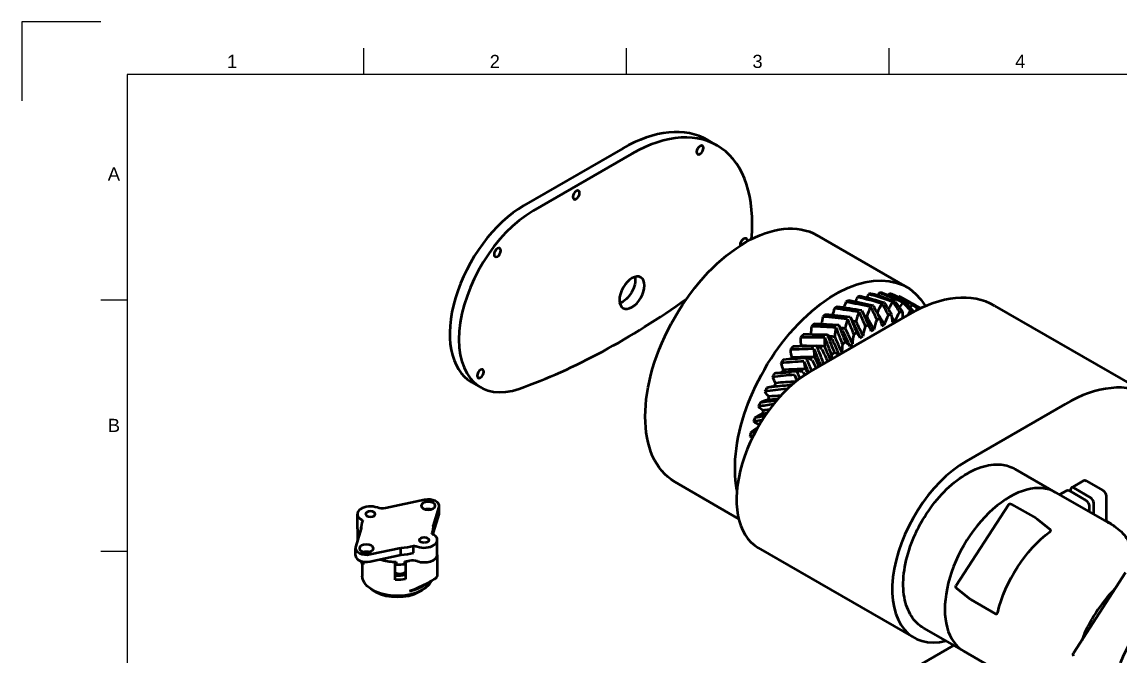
# Model space of a CAD drawing. Header units: millimetres. Extents: x 0 to 420, y 0 to 297.
# Drawn here: x 0 to 209, y 176.4 to 297 of the extents above; entities that cross this region are included whole.
import ezdxf
from ezdxf.enums import TextEntityAlignment as Align

# ---------------------------------------------------------------- set-up
doc = ezdxf.new("R2010")
doc.units = ezdxf.units.MM
doc.header["$LTSCALE"] = 0.75
doc.layers.add('BORDER', color=7, linetype='Continuous', lineweight=25)
doc.layers.add('Visible', color=7, linetype='Continuous', lineweight=50)
doc.styles.add('FusionTitle', font='Arial.ttf')

# ---------------------------------------------------------------- blocks, each defined once
blk = doc.blocks.new('ISO_A3_SHEET')
at = {"layer": 'BORDER'}
for p, q in [((65, 292), (65, 287)), ((115, 292), (115, 287)), ((165, 292), (165, 287)), ((410, 287), (20, 287)), ((20, 287), (20, 10)), ((15, 244.16666), (20, 244.16666)), ((15, 196.33333), (20, 196.33333))]:
    blk.add_line(p, q, dxfattribs=at)
at = {"layer": 'Defpoints'}
for p, q in [((15, 297), (0, 297)), ((0, 297), (0, 282))]:
    blk.add_line(p, q, dxfattribs=at)
at = {"layer": 'BORDER', "style": 'FusionTitle'}
for s, p in [('1', (40, 289.5)), ('2', (90, 289.5)), ('3', (140, 289.5)), ('4', (190, 289.5)), ('A', (17.5, 268.08333)), ('B', (17.5, 220.25))]:
    blk.add_text(s, height=2.5, dxfattribs=at).set_placement(p, align=Align.MIDDLE)

msp = doc.modelspace()

# ---------------------------------------------------------------- linework, layer by layer
at = {"layer": 'Visible', "extrusion": (1e-16, 0.816497, 0.57735)}
for p, q in [((130.51, 274.54), (132.28, 273.51)), ((114.33, 272.93), (95.53, 262.07)), ((116.1, 271.91), (97.29, 261.05)), ((151.31, 256.43), (168.4, 246.57)), ((169.54, 243.37), (170.46, 242.85)), ((185.1, 243.02), (214.68, 225.94)), ((150.11, 230.56), (168.92, 241.42)), ((85.55, 228.49), (87.31, 227.47)), ((198.55, 224.31), (179.74, 213.45)), ((189.06, 211.93), (196.72, 207.51)), ((124.23, 209.52), (136.4, 202.5)), ((199.75, 208.4), (202.11, 209.76)), ((202.53, 209.72), (205.77, 207.85)), ((196.72, 207.51), (207.92, 201.05)), ((197.47, 207.08), (198.87, 207.89)), ((199.29, 207.85), (202.53, 205.98)), ((199.58, 208.02), (199.58, 207.68)), ((200.17, 208.36), (203.41, 206.49)), ((76.62, 206.09), (69.16, 204.52)), ((79.41, 203.6), (79.41, 204.96)), ((177.82, 189.8), (187.75, 205.16)), ((188.3, 205.29), (193.02, 202.57)), ((203.12, 204.96), (203.12, 203.82)), ((204, 203.31), (204, 205.47)), ((206.36, 206.83), (206.36, 201.95)), ((63.83, 200.59), (63.83, 203.38)), ((78.3, 201.19), (79.38, 204.75)), ((78.31, 199.89), (79.38, 203.39)), ((64.56, 200.56), (64.56, 200.91)), ((78.31, 199.55), (78.31, 200.91)), ((193.07, 202.53), (195.72, 200.42)), ((207.33, 201.53), (206.36, 202.09)), ((64.58, 200.62), (63.49, 197.06)), ((63.83, 200.59), (63.83, 198.16)), ((63.46, 195.49), (63.46, 196.85)), ((66.26, 195.72), (72.14, 196.96)), ((72.14, 195.6), (72.14, 196.96)), ((74.5, 195.99), (74.5, 197.35)), ((79.05, 195.64), (79.05, 198.43)), ((140.13, 196.98), (169.76, 179.87)), ((64.77, 194.37), (64.77, 191.65)), ((64.96, 196.18), (64.96, 196.16)), ((66.26, 194.36), (72.14, 195.6)), ((73, 194.37), (73, 190.97)), ((79.05, 195.64), (79.05, 191.55)), ((64.96, 194.34), (64.96, 193.81)), ((71.03, 190.87), (71.03, 194.27)), ((71.24, 194.27), (71.24, 193.73)), ((72.79, 194.35), (72.79, 193.8)), ((200.12, 176.92), (210.05, 192.28)), ((76.15, 189.61), (77.85, 190.59)), ((67.31, 188.59), (66.72, 188.93)), ((75.56, 188.59), (76.15, 188.93)), ((180.55, 187.14), (177.91, 189.25)), ((180.59, 187.11), (185.3, 184.39)), ((171.6, 181.7), (179.26, 177.27)), ((177.3, 178.4), (150.56, 162.96)), ((179.26, 177.27), (190.46, 170.81))]:
    msp.add_line(p, q, dxfattribs=at)
at = {"layer": 'Visible'}
for centre, radius, start, end in [((174.48, 237.02), 17.25, 153.7671, 157.068), ((176.74, 236.08), 18.08, 149.63, 152.2049), ((178.22, 235.1), 18.25, 145.4736, 147.416), ((178.95, 234.18), 17.76, 141.2132, 142.5511), ((179.03, 233.39), 16.66, 136.7557, 137.4534), ((167.92, 238.23), 13.97, 162.309, 167.6876), ((171.49, 237.79), 15.83, 157.966, 162.1661), ((174.53, 236.51), 14.46, 154.2645, 162.1202), ((176.79, 235.89), 15.14, 150.1349, 157.7519), ((179.35, 234.59), 16.4, 146.1721, 151.754), ((180.93, 233.32), 16.81, 142.0322, 146.0058), ((181.59, 232.21), 16.37, 137.6665, 140.2151), ((163.92, 238.24), 11.81, 166.8745, 173.8892), ((168.57, 236.95), 12, 162.8794, 171.7771), ((171.76, 236.89), 13.38, 158.482, 166.7559), ((177.98, 234.7), 14.63, 153.4168, 161.2098), ((180.12, 234.05), 15.22, 149.2945, 156.8832), ((183.54, 232.08), 17.56, 145.4366, 148.7261), ((159.71, 237.7), 9.54, 171.7314, 181.1456), ((165.11, 236.61), 10.44, 167.5605, 177.3253), ((153.03, 236.73), 3.52, 26.4769, 46.6463), ((172.19, 235.27), 12.3, 161.9619, 170.7138), ((175.31, 235.14), 13.62, 157.6092, 165.782), ((155.78, 236.58), 7.59, 177.0844, 189.1706), ((161.54, 235.83), 8.83, 172.6477, 183.5705), ((151.71, 234.78), 3.11, 37.3078, 59.2297), ((168.78, 235.02), 10.76, 166.5758, 176.1415), ((156.23, 235.39), 3.64, 24.4428, 44.1666), ((152.41, 234.99), 6.16, 183.2988, 197.1812), ((158.02, 234.59), 7.28, 178.2903, 190.7126), ((150.31, 232.52), 2.98, 49.3861, 71.9425), ((153.47, 231.17), 3.15, 51.4196, 68.974), ((165.28, 234.32), 9.22, 171.5972, 182.0271), ((154.94, 233.5), 3.17, 34.9821, 56.6207), ((149.34, 233.01), 4.97, 190.4273, 206.462), ((154.7, 232.91), 5.9, 184.6726, 198.9678), ((148.95, 229.92), 3.13, 62.1041, 83.9345), ((163.9, 233.2), 9.81, 177.8779, 181.9977), ((144.23, 224.8), 5.41, 95.2792, 100.8703), ((147.76, 226.97), 3.57, 74.6107, 94.6304), ((146.66, 230.74), 4.04, 198.7143, 217.1171), ((147.02, 222.65), 5.35, 95.0662, 102.7996), ((152.28, 231.05), 5.36, 192.66, 204.096), ((143.56, 222.34), 5.34, 96.3639, 109.9633), ((150.66, 229.28), 5.6, 201.9523, 203.6896), ((143.36, 218.96), 6.29, 103.6023, 117.3046), ((143.71, 215.24), 7.72, 111.5061, 123.4466), ((144.8, 211.22), 9.78, 119.6652, 128.7135), ((228.54, 168.97), 28.79, 135.3857, 158.8531)]:
    msp.add_arc(centre, radius, start, end, dxfattribs=at)
at = {"layer": 'Visible', "extrusion": (0, 1e-16, -1)}
msp.add_arc((-154.03, 238.33), 4.41, 145.2724, 155.051, dxfattribs=at)
at = {"layer": 'Visible', "extrusion": (0, -1e-16, -1)}
for centre, radius, start, end in [((-158.23, 238.49), 5.45, 157.3909, 172.4607), ((-141.09, 223.34), 2.99, 285.7122, 308.2216), ((-188.1, 204.93), 0.417, 32.8916, 120)]:
    msp.add_arc(centre, radius, start, end, dxfattribs=at)
at = {"layer": 'Visible', "extrusion": (-1e-16, 0, -1)}
for centre, radius, start, end in [((-158.89, 239.81), 6.74, 166.1447, 179.2076), ((-71.89, 193.59), 1.65, 227.7402, 301.3229), ((-200.47, 176.7), 0.417, 308.6167, 32.8916)]:
    msp.add_arc(centre, radius, start, end, dxfattribs=at)
at = {"layer": 'Visible', "extrusion": (0, 0, -1)}
for centre, radius, start, end in [((-159.12, 240.99), 8.48, 173.8095, 182.328), ((-158.84, 242.13), 10.73, 180.4843, 181.8712), ((-157.34, 237.04), 4.4, 147.2821, 164.6563), ((-144.4, 228.29), 3.41, 310.9826, 331.6185), ((-142.56, 225.78), 3.06, 298.3252, 320.5048), ((-192.81, 202.21), 0.417, 120, 128.6167), ((-178.17, 189.58), 0.417, 308.6167, 32.8916)]:
    msp.add_arc(centre, radius, start, end, dxfattribs=at)
at = {"layer": 'Visible', "extrusion": (1e-16, 0, -1)}
msp.add_arc((-140.02, 221.37), 3.54, 286.1317, 294.8834, dxfattribs=at)
at = {"layer": 'Visible', "extrusion": (1e-16, 1e-16, -1)}
msp.add_arc((-61.26, 192.55), 3.74, 149.3782, 159.689, dxfattribs=at)
at = {"layer": 'Visible', "extrusion": (-1e-16, -1e-16, -1)}
msp.add_arc((-64.31, 214.04), 27.07, 238.6088, 246.2486, dxfattribs=at)
at = {"layer": 'Visible', "extrusion": (0, -2e-16, -1)}
msp.add_arc((-72.24, 195.07), 6.52, 242.8564, 256.6045, dxfattribs=at)
at = {"layer": 'Visible'}
for centre, major_axis, ratio, start_param, end_param in [((114.33, 246.51), (16.18, 28.03), 0.57735, 0, 0.785398), ((116.1, 245.49), (16.18, 28.03), 0.57735, -0.896923, 0.785398), ((95.53, 245.78), (9.98, 17.28), 0.57735, 0.785398, 3.141593), ((97.29, 244.76), (9.98, 17.28), 0.57735, 0.785398, 3.738528), ((155.53, 222.72), (12.44, 21.56), 0.57735, 0.555685, 0.586792), ((155.53, 222.72), (12.44, 21.56), 0.57735, 0.430022, 0.461129), ((155.53, 222.72), (12.44, 21.56), 0.57735, 0.304358, 0.335465), ((155.53, 222.72), (12.44, 21.56), 0.57735, 0.178694, 0.209801), ((155.53, 222.72), (12.44, 21.56), 0.57735, 0.053031, 0.084138), ((168.92, 214.99), (16.18, 28.03), 0.57735, 0, 0.785398), ((114.12, 356.32), (73.48, 127.27), 0.57735, 3.738528, 4.046305), ((155.53, 222.72), (12.44, 21.56), 0.57735, 0.807013, 0.83812), ((155.53, 222.72), (12.44, 21.56), 0.57735, 0.681349, 0.712456), ((155.53, 222.72), (12.44, 21.56), 0.57735, 0.932677, 0.963783), ((155.53, 222.72), (12.44, 21.56), 0.57735, 1.05834, 1.089447), ((155.53, 222.72), (12.44, 21.56), 0.57735, 1.184004, 1.215111), ((155.53, 222.72), (12.44, 21.56), 0.57735, 1.309668, 1.340775), ((155.53, 222.72), (11.51, 19.93), 0.57735, 1.246584, 1.251483), ((155.53, 222.72), (12.44, 21.56), 0.57735, 1.435331, 1.466438), ((155.53, 222.72), (11.51, 19.93), 0.57735, 1.372248, 1.389206), ((150.11, 214.26), (9.98, 17.28), 0.57735, 0.785398, 3.141593), ((155.53, 222.72), (12.44, 21.56), 0.57735, 1.560995, 1.592102), ((155.53, 222.72), (11.51, 19.93), 0.57735, 1.497912, 1.525249), ((155.53, 222.72), (11.51, 19.93), 0.57735, 1.623576, 1.655047), ((198.55, 197.89), (16.18, 28.03), 0.57735, 0.003278, 0.785398), ((155.53, 222.72), (12.44, 21.56), 0.57735, 1.686659, 1.717766), ((155.53, 222.72), (11.51, 19.93), 0.57735, 1.749239, 1.780849), ((155.53, 222.72), (12.44, 21.56), 0.57735, 1.812322, 1.843429), ((155.53, 222.72), (12.44, 21.56), 0.57735, 1.937986, 1.969093), ((155.53, 222.72), (11.51, 19.93), 0.57735, 1.874903, 1.906513), ((155.53, 222.72), (11.51, 19.93), 0.57735, 2.000567, 2.016771), ((155.53, 222.72), (12.44, 21.56), 0.57735, 2.06365, 2.094757), ((155.53, 222.72), (12.44, 21.55), 0.577351, 2.189316, 2.189756), ((179.74, 197.16), (9.98, 17.28), 0.57735, 0.785398, 3.647492), ((187.99, 192.39), (8.73, 15.12), 0.57735, 0, 3.141593), ((187.99, 192.39), (8.73, 15.12), 0.57735, 0, 3.141593), ((200.17, 207.68), (-0.417, 0.722), 0.57735, -0.785398, 0.785398), ((66.33, 203.38), (-2.5, 0), 0.57735, 4.152194, 7.017913), ((77.33, 204.96), (2.08, 0), 0.57735, -0.174533, 1.919862), ((203.41, 205.81), (-0.417, 0.722), 0.57735, 3.926991, 5.497787), ((71.44, 200.91), (-6.67, 0), 0.57735, -1.22173, -1.216255), ((77.33, 203.6), (-2.08, 0), 0.57735, 2.96706, 3.141593), ((71.44, 200.91), (-6.88, 0), 0.57735, -0.286659, 0.072276), ((71.44, 200.91), (6.87, 0), 0.57735, -0.286659, 0.072276), ((66.33, 200.59), (-2.5, 0), 0.57735, 0, 0.63078), ((66.33, 200.59), (-2.5, 0), 0.57735, 0, 0.63078), ((76.55, 198.43), (-2.5, 0), 0.57735, 1.010602, 3.87632), ((71.44, 199.55), (6.88, 0), 0.57735, -0.02119, 0), ((65.55, 196.85), (2.08, 0), 0.57735, 2.96706, 5.061455), ((71.44, 200.91), (-6.87, 0), 0.57735, 1.673053, 2.031988), ((65.55, 195.49), (2.08, 0), 0.57735, 3.141593, 5.061455), ((71.44, 198.12), (6.67, 0), 0.57735, 3.644793, 3.695192), ((71.44, 198.12), (6.67, 0), 0.57735, 3.644793, 3.695192), ((71.44, 198.12), (6.67, 0), 0.57735, 4.199766, 4.650991), ((71.44, 198.12), (6.67, 0), 0.57735, 4.199766, 4.682264), ((71.44, 199.55), (-6.87, 0), 0.57735, 1.673053, 2.031988), ((71.44, 198.12), (6.67, 0), 0.57735, -1.366139, -1.216255), ((71.44, 198.12), (6.67, 0), 0.57735, -1.334865, -1.216255), ((74.33, 193.6), (-1.67, 0), 0.57735, 4.152194, 5.06693), ((74.33, 193.6), (-1.67, 0), 0.57735, 4.152194, 5.06693), ((76.55, 195.64), (-2.5, 0), 0.57735, 1.010602, 3.141593), ((76.55, 195.64), (-2.5, 0), 0.57735, 1.010602, 3.141593), ((71.44, 194.71), (-5.21, 0), 0.57735, 1.492175, 1.874648), ((71.44, 190.97), (-5.83, 0), 0.57735, 0.785398, 2.356194), ((71.44, 192.33), (-6.67, 0), 0.57735, 1.925337, 2.356194), ((219.73, 174.07), (8.73, 15.12), 0.57735, 0.930745, 2.036315)]:
    msp.add_ellipse(centre, major_axis=major_axis, ratio=ratio, start_param=start_param, end_param=end_param, dxfattribs=at)
at = {"layer": 'Visible', "extrusion": (0, 0, -1)}
for centre, major_axis, start_param, end_param in [((129.06, 272.65), (0.458, 0.794), 1.570796326792541, 7.853981633972128), ((68.55, 205.42), (-1.67, 0), 4.357848, 5.272584), ((63.24, 201.77), (-1.67, 0), 2.406865, 2.867002), ((79.64, 200.04), (1.67, 0), 2.406865, 2.867002), ((71.44, 194.71), (6.67, 0), 2.905662, 3.05158), ((71.89, 194.61), (1.67, 0), 1.971108, 2.11141), ((71.89, 194.61), (1.67, 0), 0.842272, 0.995952), ((71.44, 194.71), (6.67, 0), 1.334865, 1.632194)]:
    msp.add_ellipse(centre, major_axis=major_axis, ratio=0.57735, start_param=start_param, end_param=end_param, dxfattribs=at)
at = {"layer": 'Visible', "extrusion": (-1e-16, 0, -1)}
for centre, major_axis, start_param, end_param in [((105.49, 264.09), (0.458, 0.794), 1.570796326796476, 7.853981633976061), ((154.86, 223.11), (13.54, 23.45), 3.728583, 6.601896), ((161.43, 219.32), (12.44, 21.56), -0.963783, -0.932677), ((161.43, 219.32), (11.51, 19.93), -1.026867, -0.995257), ((205.77, 207.17), (-0.417, 0.722), 0.785398, 2.356194), ((203.56, 194.99), (3.77, 6.53), -0.179491, 0.179543), ((76.55, 191.9), (2.5, 0), 0.667855, 0.728409)]:
    msp.add_ellipse(centre, major_axis=major_axis, ratio=0.57735, start_param=start_param, end_param=end_param, dxfattribs=at)
at = {"layer": 'Visible', "extrusion": (-2e-16, 0, -1)}
msp.add_ellipse((137.77, 232.98), major_axis=(13.54, 23.45), ratio=0.57735, start_param=3.141593, end_param=6.283185, dxfattribs=at)
at = {"layer": 'Visible', "extrusion": (-1e-16, -1e-16, -1)}
for centre, major_axis, start_param, end_param in [((137.38, 255.05), (0.458, 0.794), 3.635653, 7.319782), ((199.29, 207.17), (-0.417, 0.722), 0, 0.785398), ((202.53, 205.3), (-0.417, 0.722), 0.785398, 2.356194), ((66.33, 203.38), (0.917, 0), 1.570796326795318, 7.853981633974904), ((76.55, 198.43), (-0.917, 0), 4.712389, 10.995574), ((71.44, 197.57), (6.67, 0), 1.366139, 1.600921)]:
    msp.add_ellipse(centre, major_axis=major_axis, ratio=0.57735, start_param=start_param, end_param=end_param, dxfattribs=at)
at = {"layer": 'Visible', "extrusion": (-1e-16, 1e-16, -1)}
for centre, start_param, end_param in [((90.5, 253.15), 1.570796326796707, 7.853981633976292), ((87.27, 230.08), 1.57079632679667, 7.853981633976257)]:
    msp.add_ellipse(centre, major_axis=(0.458, 0.794), ratio=0.57735, start_param=start_param, end_param=end_param, dxfattribs=at)
at = {"layer": 'Visible', "extrusion": (1e-16, -1e-16, -1)}
for centre, major_axis, start_param, end_param in [((116.1, 245.49), (1.69, 2.92), 1.570796326794879, 7.853981633974465), ((114.33, 246.51), (1.69, 2.92), 0.551286, 2.590307), ((161.43, 219.32), (12.44, 21.56), -0.712456, -0.681349), ((161.43, 219.32), (12.44, 21.56), -0.461129, -0.430022), ((161.43, 219.32), (12.44, 21.56), -0.83812, -0.807013)]:
    msp.add_ellipse(centre, major_axis=major_axis, ratio=0.57735, start_param=start_param, end_param=end_param, dxfattribs=at)
at = {"layer": 'Visible', "extrusion": (0, -1e-16, -1)}
for centre, major_axis, start_param, end_param in [((161.43, 219.32), (12.44, 21.56), -0.586792, -0.555685), ((161.43, 219.32), (12.44, 21.56), -0.335465, -0.304358), ((161.43, 219.32), (11.51, 19.93), -0.649876, -0.618266), ((161.43, 219.32), (11.51, 19.93), -0.524212, -0.492602), ((161.43, 219.32), (12.44, 21.56), -1.215111, -1.184004), ((161.43, 219.32), (12.44, 21.56), -1.089447, -1.05834), ((202.53, 209.04), (-0.417, 0.722), 0, 0.785398), ((71.44, 191.65), (-6.67, 0), 3.421372, 6.283185)]:
    msp.add_ellipse(centre, major_axis=major_axis, ratio=0.57735, start_param=start_param, end_param=end_param, dxfattribs=at)
at = {"layer": 'Visible', "extrusion": (-2e-16, 1e-16, -1)}
for start_param, end_param in [(-0.775539, -0.74393), (-0.901203, -0.869593)]:
    msp.add_ellipse((161.43, 219.32), major_axis=(11.51, 19.93), ratio=0.57735, start_param=start_param, end_param=end_param, dxfattribs=at)
at = {"layer": 'Visible', "extrusion": (-2e-16, -2e-16, -1)}
for centre, start_param, end_param in [((77.33, 204.96), 1.570796326795993, 7.853981633975578), ((77.33, 203.6), 4.225694, 5.199084), ((65.55, 196.85), 1.570796326796956, 7.853981633976543), ((65.55, 195.49), 4.225694, 5.199084)]:
    msp.add_ellipse(centre, major_axis=(1.33, 0), ratio=0.57735, start_param=start_param, end_param=end_param, dxfattribs=at)
at = {"layer": 'Visible', "extrusion": (-3e-16, 1e-16, -1)}
msp.add_ellipse((197.42, 186.95), major_axis=(8.73, 15.12), ratio=0.57735, start_param=4.24687, end_param=5.352441, dxfattribs=at)
at = {"layer": 'Visible', "extrusion": (0, -3e-16, -1)}
msp.add_ellipse((74.33, 196.39), major_axis=(-1.67, 0), ratio=0.57735, start_param=1.670854, end_param=2.130991, dxfattribs=at)
at = {"layer": 'Visible'}
for points in [[(163.66, 243.43), (162.12, 243.88), (160.56, 244.28), (159.01, 244.65)], [(164.18, 243.54), (162.64, 244), (161.1, 244.43), (159.54, 244.82)], [(165.73, 243.72), (164.21, 244.26), (162.68, 244.76), (161.14, 245.22)], [(166.22, 243.74), (164.71, 244.3), (163.19, 244.82), (161.66, 245.31)], [(167.68, 243.66), (166.2, 244.29), (164.7, 244.88), (163.19, 245.44)], [(168.14, 243.59), (166.67, 244.24), (165.18, 244.86), (163.68, 245.44)], [(169.49, 243.23), (168.05, 243.96), (166.59, 244.65), (165.11, 245.3)], [(169.91, 243.07), (168.48, 243.82), (167.03, 244.54), (165.57, 245.21)], [(171.02, 242.52), (169.66, 243.31), (168.29, 244.08), (166.89, 244.8)], [(169.54, 243.37), (168.8, 243.8), (168.05, 244.22), (167.3, 244.63)], [(159.31, 241.8), (157.74, 242.06), (156.17, 242.29), (154.61, 242.48)], [(159.86, 242.08), (158.29, 242.36), (156.72, 242.61), (155.15, 242.82)], [(161.51, 242.79), (159.95, 243.14), (158.38, 243.45), (156.82, 243.73)], [(162.05, 242.98), (160.49, 243.35), (158.93, 243.69), (157.36, 243.99)], [(169.49, 243.23), (169.86, 242.94), (170.22, 242.63), (170.58, 242.3)], [(169.91, 243.07), (170.2, 242.86), (170.5, 242.64), (170.78, 242.4)], [(157.1, 240.48), (155.54, 240.66), (153.97, 240.81), (152.41, 240.92)], [(157.65, 240.84), (156.08, 241.04), (154.51, 241.2), (152.95, 241.33)], [(154.91, 238.86), (153.36, 238.96), (151.81, 239.03), (150.27, 239.07)], [(155.45, 239.29), (153.89, 239.41), (152.34, 239.49), (150.79, 239.55)], [(156.7, 238.67), (156.43, 238.7), (156.17, 238.73), (155.91, 238.76)], [(152.78, 236.96), (151.25, 236.99), (149.72, 236.99), (148.2, 236.96)], [(153.3, 237.45), (151.76, 237.5), (150.23, 237.52), (148.7, 237.51)], [(152.78, 236.96), (153.21, 235.85), (153.65, 234.72), (154.09, 233.56)], [(154.68, 237.1), (154.35, 237.13), (154.03, 237.15), (153.7, 237.17)], [(150.74, 234.8), (149.23, 234.77), (147.74, 234.71), (146.25, 234.63)], [(151.24, 235.36), (149.72, 235.34), (148.21, 235.29), (146.72, 235.23)], [(150.36, 235.34), (149.67, 235.36), (148.98, 235.37), (148.29, 235.37)], [(150.74, 234.8), (151.14, 233.77), (151.56, 232.71), (151.98, 231.64)], [(151.24, 235.36), (151.67, 234.25), (152.11, 233.12), (152.56, 231.97)], [(152.73, 235.28), (152.26, 235.3), (151.8, 235.31), (151.34, 235.32)], [(152.25, 234.78), (152.6, 234), (152.95, 233.2), (153.3, 232.4)], [(152.73, 235.28), (153.1, 234.44), (153.47, 233.58), (153.85, 232.72)], [(148.82, 232.43), (147.35, 232.34), (145.89, 232.24), (144.45, 232.11)], [(149.28, 233.04), (147.8, 232.96), (146.33, 232.86), (144.88, 232.75)], [(150.87, 233.23), (149.41, 233.23), (147.96, 233.21), (146.52, 233.17)], [(148.82, 232.43), (149.1, 231.73), (149.39, 231.02), (149.69, 230.3)], [(149.28, 233.04), (149.6, 232.24), (149.92, 231.44), (150.25, 230.64)], [(150.42, 232.69), (150.64, 232.17), (150.88, 231.65), (151.11, 231.13)], [(150.87, 233.23), (151.13, 232.64), (151.39, 232.05), (151.66, 231.45)], [(147.47, 230.52), (146.03, 230.4), (144.61, 230.27), (143.21, 230.12)], [(149.12, 230.99), (147.7, 230.94), (146.29, 230.88), (144.9, 230.8)], [(147.47, 230.52), (147.66, 230.08), (147.85, 229.63), (148.04, 229.18)], [(145.84, 227.86), (144.45, 227.71), (143.08, 227.54), (141.73, 227.37)], [(147.05, 229.88), (145.62, 229.75), (144.22, 229.6), (142.83, 229.45)], [(147.27, 228.58), (145.98, 228.5), (144.7, 228.41), (143.44, 228.3)], [(147.05, 229.88), (147.21, 229.51), (147.36, 229.15), (147.52, 228.78)], [(145.47, 227.19), (144.09, 227.02), (142.73, 226.85), (141.4, 226.67)], [(144.47, 225.94), (143.69, 225.87), (142.93, 225.8), (142.17, 225.72)], [(143.01, 224.25), (142.06, 224.11), (141.12, 223.98), (140.2, 223.84)], [(143.63, 224.99), (142.56, 224.84), (141.51, 224.69), (140.47, 224.54)], [(143.86, 225.26), (143.19, 225.19), (142.53, 225.13), (141.88, 225.06)], [(141.35, 221.98), (140.71, 221.89), (140.08, 221.79), (139.45, 221.69)], [(142.22, 223.21), (141.85, 223.17), (141.48, 223.13), (141.11, 223.09)]]:
    msp.add_open_spline(points, degree=3, dxfattribs=at)
at = {"layer": 'Visible', "extrusion": (6.50299e-11, 3.11479e-11, -1)}
msp.add_open_spline([(161.51, 242.79), (161.91, 242), (162.31, 241.18), (162.71, 240.33)], degree=3, dxfattribs=at)
at = {"layer": 'Visible', "extrusion": (-1.22658e-11, -6.2863e-12, -1)}
msp.add_open_spline([(162.05, 242.98), (162.45, 242.22), (162.86, 241.42), (163.25, 240.59)], degree=3, dxfattribs=at)
at = {"layer": 'Visible', "extrusion": (-1.77963e-11, -1.03527e-11, -1)}
msp.add_open_spline([(163.66, 243.43), (164.08, 242.74), (164.49, 242.01), (164.9, 241.25)], degree=3, dxfattribs=at)
at = {"layer": 'Visible', "extrusion": (5.3803e-12, 3.5876e-12, -1)}
msp.add_open_spline([(164.18, 243.54), (164.61, 242.87), (165.02, 242.16), (165.43, 241.42)], degree=3, dxfattribs=at)
at = {"layer": 'Visible', "extrusion": (-1.21799e-11, -8.941e-12, -1)}
msp.add_open_spline([(165.73, 243.72), (166.17, 243.13), (166.61, 242.49), (167.03, 241.82)], degree=3, dxfattribs=at)
at = {"layer": 'Visible', "extrusion": (8.5186e-12, 5.748e-12, -1)}
msp.add_open_spline([(166.22, 243.74), (166.68, 243.17), (167.12, 242.56), (167.55, 241.91)], degree=3, dxfattribs=at)
at = {"layer": 'Visible', "extrusion": (-3.50079e-11, -2.93775e-11, -1)}
msp.add_open_spline([(167.68, 243.66), (168.16, 243.16), (168.63, 242.62), (169.08, 242.04)], degree=3, dxfattribs=at)
at = {"layer": 'Visible', "extrusion": (-1.18393e-11, -1.07153e-11, -1)}
msp.add_open_spline([(168.14, 243.59), (168.63, 243.11), (169.11, 242.59), (169.57, 242.04)], degree=3, dxfattribs=at)
at = {"layer": 'Visible', "extrusion": (-2.16846e-11, -8.794e-12, -1)}
msp.add_open_spline([(157.1, 240.48), (157.5, 239.53), (157.9, 238.54), (158.3, 237.52)], degree=3, dxfattribs=at)
at = {"layer": 'Visible', "extrusion": (7.1542e-12, 3.008e-12, -1)}
msp.add_open_spline([(157.65, 240.84), (158.05, 239.9), (158.44, 238.93), (158.84, 237.93)], degree=3, dxfattribs=at)
at = {"layer": 'Visible', "extrusion": (8.97508e-11, 3.87293e-11, -1)}
msp.add_open_spline([(159.31, 241.8), (159.71, 240.93), (160.1, 240.02), (160.5, 239.08)], degree=3, dxfattribs=at)
at = {"layer": 'Visible', "extrusion": (-2.1717e-12, -1.355e-12, -1)}
msp.add_open_spline([(159.86, 242.08), (160.26, 241.22), (160.65, 240.34), (161.05, 239.42)], degree=3, dxfattribs=at)
at = {"layer": 'Visible', "extrusion": (-1.8781e-07, -8.70569e-08, -1)}
msp.add_open_spline([(159.94, 241.9), (160.41, 240.9), (160.87, 239.89), (161.34, 238.88)], degree=3, dxfattribs=at)
at = {"layer": 'Visible', "extrusion": (-8.62834e-10, -3.83882e-09, 1)}
msp.add_open_spline([(160.78, 240.95), (160.63, 240.98), (160.48, 241.02), (160.34, 241.05)], degree=3, dxfattribs=at)
at = {"layer": 'Visible', "extrusion": (4.25623e-11, 2.24753e-11, -1)}
msp.add_open_spline([(160.78, 240.95), (161.22, 240.16), (161.66, 239.34), (162.1, 238.48)], degree=3, dxfattribs=at)
at = {"layer": 'Visible', "extrusion": (-4.60812e-08, -1.61437e-07, 1)}
msp.add_open_spline([(162.78, 241.63), (162.77, 241.63), (162.75, 241.63), (162.74, 241.64)], degree=3, dxfattribs=at)
at = {"layer": 'Visible', "extrusion": (1.80932e-11, 1.09797e-11, -1)}
msp.add_open_spline([(162.78, 241.63), (163.24, 240.92), (163.69, 240.18), (164.13, 239.41)], degree=3, dxfattribs=at)
at = {"layer": 'Visible', "extrusion": (-3.01429e-11, -2.16054e-11, -1)}
msp.add_open_spline([(165.55, 240.85), (165.74, 240.58), (165.93, 240.31), (166.12, 240.02)], degree=3, dxfattribs=at)
at = {"layer": 'Visible', "extrusion": (-1.59833e-09, -1.35994e-09, -1)}
msp.add_open_spline([(167.6, 240.84), (167.63, 240.8), (167.67, 240.75), (167.7, 240.71)], degree=3, dxfattribs=at)
at = {"layer": 'Visible', "extrusion": (-2.45521e-11, -9.4546e-12, -1)}
msp.add_open_spline([(154.91, 238.86), (155.32, 237.83), (155.74, 236.76), (156.16, 235.67)], degree=3, dxfattribs=at)
at = {"layer": 'Visible', "extrusion": (-3.1544e-11, -1.245e-11, -1)}
msp.add_open_spline([(155.45, 239.29), (155.86, 238.27), (156.27, 237.23), (156.68, 236.15)], degree=3, dxfattribs=at)
at = {"layer": 'Visible', "extrusion": (7.2806e-12, 3.4963e-12, -1)}
msp.add_open_spline([(156.19, 238.3), (156.63, 237.33), (157.08, 236.34), (157.54, 235.32)], degree=3, dxfattribs=at)
at = {"layer": 'Visible', "extrusion": (8.4958e-12, 4.026e-12, -1)}
msp.add_open_spline([(156.7, 238.67), (157.14, 237.72), (157.59, 236.75), (158.04, 235.74)], degree=3, dxfattribs=at)
at = {"layer": 'Visible', "extrusion": (-2.35896e-09, -1.09345e-09, -1)}
msp.add_open_spline([(158.02, 240.19), (158.52, 239.11), (159.02, 238.03), (159.52, 236.95)], degree=3, dxfattribs=at)
at = {"layer": 'Visible', "extrusion": (1.74294e-10, 1.02155e-09, 1)}
msp.add_open_spline([(158.74, 239.96), (158.52, 240), (158.3, 240.03), (158.08, 240.07)], degree=3, dxfattribs=at)
at = {"layer": 'Visible', "extrusion": (5.8141e-12, 2.9131e-12, -1)}
msp.add_open_spline([(158.74, 239.96), (159.18, 239.09), (159.62, 238.19), (160.06, 237.25)], degree=3, dxfattribs=at)
at = {"layer": 'Visible', "extrusion": (-5.40548e-10, -2.08637e-10, -1)}
msp.add_open_spline([(153.3, 237.45), (153.72, 236.36), (154.15, 235.25), (154.6, 234.1)], degree=3, dxfattribs=at)
at = {"layer": 'Visible', "extrusion": (-2.52598e-10, -1.11528e-10, -1)}
msp.add_open_spline([(154.19, 236.67), (154.62, 235.69), (155.06, 234.69), (155.5, 233.67)], degree=3, dxfattribs=at)
at = {"layer": 'Visible', "extrusion": (1.84124e-10, 8.16008e-11, -1)}
msp.add_open_spline([(154.68, 237.1), (155.13, 236.09), (155.59, 235.05), (156.06, 233.99)], degree=3, dxfattribs=at)
at = {"layer": 'Visible', "extrusion": (-3.51162e-08, 3.91117e-07, 1)}
msp.add_open_spline([(143.73, 230.19), (144.63, 230.27), (145.52, 230.35), (146.42, 230.43)], degree=3, dxfattribs=at)
at = {"layer": 'Visible', "extrusion": (4.54014e-09, 2.09056e-09, 1)}
msp.add_open_spline([(148.71, 230.4), (148.79, 230.22), (148.88, 230.03), (148.97, 229.84)], degree=3, dxfattribs=at)
at = {"layer": 'Visible', "extrusion": (-1.49179e-09, -6.799e-10, 1)}
msp.add_open_spline([(149.12, 230.99), (149.25, 230.73), (149.37, 230.46), (149.49, 230.18)], degree=3, dxfattribs=at)
at = {"layer": 'Visible', "extrusion": (1.8945e-09, -2.11022e-08, 1)}
msp.add_open_spline([(142.97, 227.65), (144.15, 227.76), (145.34, 227.87), (146.52, 227.97)], degree=3, dxfattribs=at)
at = {"layer": 'Visible', "extrusion": (5.422e-09, 2.4205e-09, 1)}
msp.add_open_spline([(145.84, 227.86), (145.9, 227.74), (145.95, 227.61), (146.01, 227.48)], degree=3, dxfattribs=at)
at = {"layer": 'Visible', "extrusion": (1.05205e-05, 4.87672e-06, -1)}
msp.add_open_spline([(147.45, 228.73), (147.43, 228.78), (147.41, 228.82), (147.39, 228.87)], degree=3, dxfattribs=at)
at = {"layer": 'Visible', "extrusion": (-4.24421e-08, -1.92523e-08, 1)}
msp.add_open_spline([(145.47, 227.19), (145.49, 227.13), (145.51, 227.08), (145.53, 227.03)], degree=3, dxfattribs=at)
at = {"layer": 'Visible', "extrusion": (-7.98522e-10, 7.3201e-09, 1)}
msp.add_open_spline([(141.72, 222.52), (141.44, 222.49), (141.16, 222.46), (140.88, 222.43)], degree=3, dxfattribs=at)
at = {"layer": 'Visible', "extrusion": (6.49082e-10, -4.17169e-09, 1)}
msp.add_open_spline([(140.87, 221.24), (140.32, 221.15), (139.78, 221.07), (139.24, 220.98)], degree=3, dxfattribs=at)
at = {"layer": 'Visible', "extrusion": (-4.54242e-09, 4.11729e-08, -1)}
msp.add_open_spline([(140.4, 220.47), (140.36, 220.47), (140.32, 220.46), (140.28, 220.46)], degree=3, dxfattribs=at)
at = {"layer": 'Visible', "extrusion": (1.13194e-09, -7.31351e-09, -1)}
msp.add_open_spline([(139.18, 218.26), (138.96, 218.23), (138.75, 218.19), (138.53, 218.16)], degree=3, dxfattribs=at)
at = {"layer": 'Visible', "extrusion": (3.51942e-10, -2.25453e-09, -1)}
msp.add_open_spline([(139.56, 218.99), (139.27, 218.94), (138.97, 218.9), (138.68, 218.85)], degree=3, dxfattribs=at)
at = {"layer": 'Visible', "extrusion": (-9.86657e-07, 1.05011e-06, 1)}
msp.add_open_spline([(138.18, 216.08), (138.18, 216.08), (138.18, 216.08), (138.18, 216.08), (138.18, 216.08), (138.18, 216.08)], degree=5, dxfattribs=at)
at = {"layer": 'Visible', "extrusion": (-3.61218e-06, 2.47956e-05, -1)}
msp.add_open_spline([(138.18, 216.08), (138.18, 216.08), (138.18, 216.08), (138.18, 216.08)], degree=3, dxfattribs=at)
at = {"layer": 'Visible'}
for points, knots in [([(171.6, 181.7), (170.67, 182.23), (169.88, 183.01), (168.63, 184.98), (168.19, 186.18), (167.7, 188.92), (167.68, 190.48), (168.06, 193.76), (168.46, 195.47), (169.66, 198.89), (170.45, 200.59), (172.33, 203.8), (173.42, 205.31), (175.81, 208.01), (177.09, 209.19), (179.76, 211.1), (181.13, 211.83), (183.82, 212.73), (185.14, 212.91), (187.34, 212.69), (188.25, 212.4), (189.06, 211.93)], [6.195919, 6.195919, 6.195919, 6.195919, 6.488697, 6.488697, 6.797501, 6.797501, 7.123329, 7.123329, 7.451323, 7.451323, 7.777982, 7.777982, 8.104068, 8.104068, 8.430805, 8.430805, 8.758856, 8.758856, 9.084077, 9.084077, 9.337511, 9.337511, 9.337511, 9.337511]), ([(207.92, 201.05), (208.85, 200.51), (209.64, 199.73), (210.89, 197.77), (211.33, 196.56), (211.74, 194.27), (211.8, 193.24), (211.77, 192.17)], [3.0543262, 3.0543262, 3.0543262, 3.0543262, 3.3471043, 3.3471043, 3.655908, 3.655908, 3.8778159, 3.8778159, 3.8778159, 3.8778159])]:
    msp.add_open_spline(points, degree=3, knots=knots, dxfattribs=at)
at = {"layer": 'Visible', "extrusion": (-9.211e-13, 1.4389e-12, -1)}
msp.add_open_spline([(195.63, 200.02), (195.68, 200.05), (195.71, 200.09), (195.77, 200.18), (195.79, 200.22), (195.79, 200.29), (195.79, 200.33), (195.76, 200.38), (195.74, 200.4), (195.72, 200.42)], degree=3, knots=[0.08173384, 0.08173384, 0.08173384, 0.08173384, 0.10422781, 0.10422781, 0.12672178, 0.12672178, 0.14544257, 0.14544257, 0.1581165, 0.1581165, 0.1581165, 0.1581165], dxfattribs=at)
at = {"layer": 'Visible', "extrusion": (1.91163e-11, -1.8937e-11, -1)}
msp.add_open_spline([(78.51, 191.01), (78.61, 191.08), (78.71, 191.15), (78.88, 191.29), (78.94, 191.36), (79.02, 191.47), (79.05, 191.51), (79.05, 191.55)], degree=3, knots=[1.5220102, 1.5220102, 1.5220102, 1.5220102, 1.5811626, 1.5811626, 1.6493064, 1.6493064, 1.719855, 1.719855, 1.719855, 1.719855], dxfattribs=at)
at = {"layer": 'Visible', "extrusion": (1.5708e-10, 2.87614e-10, -1)}
msp.add_open_spline([(180.55, 187.14), (180.56, 187.13), (180.58, 187.12), (180.59, 187.11)], degree=3, dxfattribs=at)
at = {"layer": 'Visible', "extrusion": (-1.8915e-12, -1.8482e-12, -1)}
msp.add_open_spline([(185.3, 184.39), (185.34, 184.37), (185.38, 184.36), (185.46, 184.36), (185.5, 184.37), (185.57, 184.42), (185.61, 184.46), (185.66, 184.55), (185.69, 184.61), (185.7, 184.67)], degree=3, knots=[0, 0, 0, 0, 0.01872079, 0.01872079, 0.03744158, 0.03744158, 0.05993555, 0.05993555, 0.08242952, 0.08242952, 0.08242952, 0.08242952], dxfattribs=at)

# ---------------------------------------------------------------- block references
at = {"layer": 'BORDER'}
msp.add_blockref('ISO_A3_SHEET', (0, 0), dxfattribs=at)

doc.saveas('drawing.dxf')
